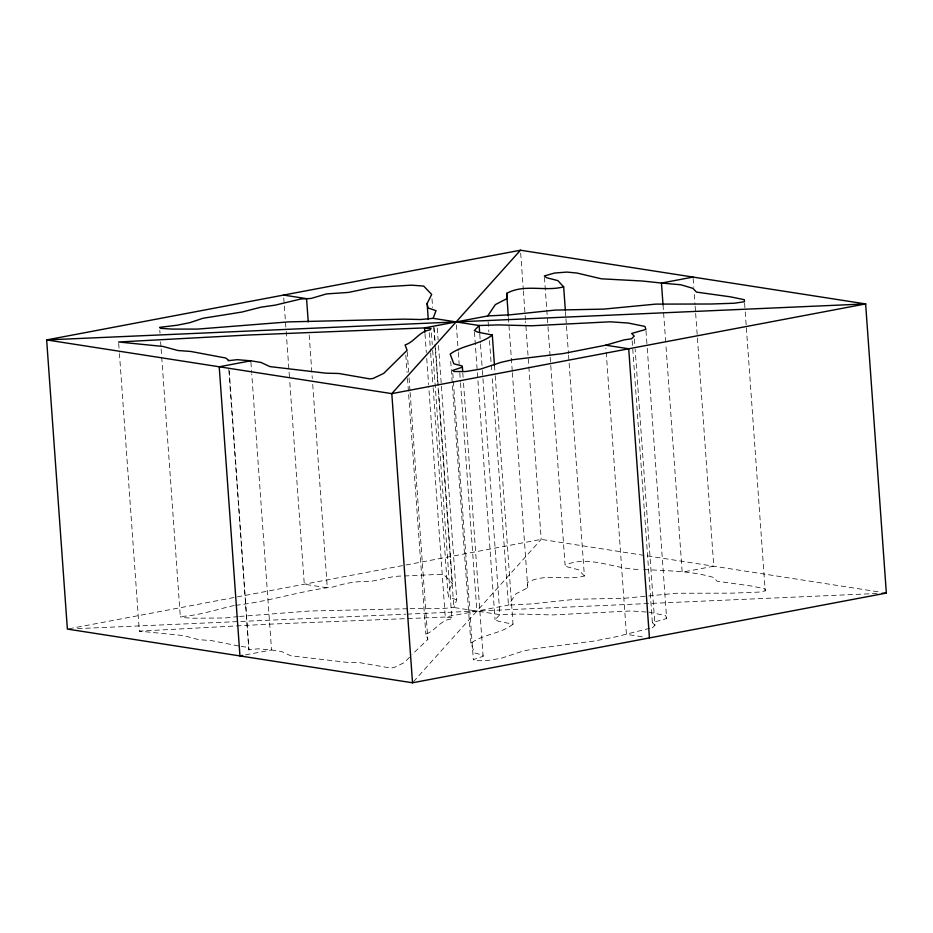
<?xml version="1.0" encoding="UTF-8"?>
<svg xmlns="http://www.w3.org/2000/svg" width="933" height="933" viewBox="0 0 933 933"><rect width="100%" height="100%" fill="white"/><g stroke="black" fill="none" stroke-linecap="round" stroke-linejoin="round"><path stroke-width="0.7" stroke-dasharray="4.67 3.5" d="M441.426 386.239L456.738 599.826L453.858 607.5L441.332 608.666L409.774 608.678M456.738 599.826L448.761 597.073L447.852 592.665L452.4 583.58L438.347 387.417M409.494 657.217L404.421 662.558L393.854 667.585L390.647 668.051L359.52 662.628L346.609 662.313L290.618 655.747L281.754 651.596L271.538 649.951L257.905 648.82L248.889 649.869L229.226 370.284M432.667 350.353L451.829 617.704L450.826 619.045C440.189 620.188 435.384 630.988 425.833 634.09L427.827 639.478L412.059 654.511M413.482 681.708L541.198 539.367L525.582 321.419M495.213 375.684L513.022 624.142L498.642 621.366L495.061 619.687L499.878 614.649L519.424 614.054L552.441 614.929L630.86 610.952L646.184 612.001M652.307 627.932L654.943 625.227L635.151 349.164M513.022 624.142C501.079 633.892 483.492 633.904 470.908 643.245L474.535 652.937L482.874 655.118L483.107 656.296L473.323 659.596L452.797 373.352M568.559 355.135L584.385 575.988C565.783 581.014 545.245 572.675 527.413 582.53L527.763 587.72L516.042 593.773L508.45 605.097L445.274 617.051L268.669 624.189L139.332 631.14L119.436 353.619M550.19 357.327L565.083 565.106C590.286 554.365 615.535 570.133 641.088 569.387M632.166 340.743L652.377 622.626L666.629 618.532L647.152 346.819M746.365 327.891L765.212 590.881L759.135 592.082L732.113 593.155L676.588 593.26L624.27 598.275L576.011 599.231L530.994 603.943L508.45 605.097L491.889 374.063M68.809 628.807L541.198 539.367L880.6 592.175M245.449 654.884L271.538 649.951L251.747 373.876M234.23 605.505C216.339 609.494 198.892 615.64 180.314 616.515L161.047 347.706M235.652 605.295C268.622 601.633 300.543 590.811 333.256 586.95C344.965 583.253 356.919 580.956 369.293 581.562C380.571 579.976 391.452 575.859 402.928 576.034M649.846 628.294L615.279 636.947L593.983 641.088L533.081 648.925L521.815 651.479L501.056 658.313L485.988 660.739L474.804 660.681L473.323 659.596M238.172 616.561L225.11 617.984L192.804 618.241L181.212 617.483L180.314 616.515M239.594 616.445L309.313 611.033L408.374 608.713M77.544 628.632L405.715 614.206M407.161 614.136L877.638 593.446M404.339 575.988L439.56 574.355L444.4 575.229L452.4 583.58M643.84 569.492C667.142 570.938 691.178 570.739 713.652 577.492L717.209 581.247L751.263 585.994L765.013 588.851L765.212 590.881M451.829 617.704L445.274 617.051L428.714 386.029M241.215 646.371L246.417 647.164L249.216 649.263M642.242 636.807L626.428 634.347L605.914 348.102M648.971 612.188L665.672 615.57L666.629 618.532M238.615 645.974L211.581 640.621L198.589 639.653L183.708 635.595L139.332 631.14M584.385 575.988L578.542 569.76L567.346 566.879L565.083 565.106M652.377 622.626L654.943 625.227M744.592 303.19L745.117 310.456M745.222 311.902L746.26 326.433M693.149 278.524L693.779 287.247M694.304 294.513L695.027 304.683M695.132 306.129L695.552 311.949M695.656 313.395L697.324 336.65M697.429 338.096L713.78 566.214L682.186 572.197L665.835 344.079M663.025 304.846L665.73 342.621M646.009 330.83L647.047 345.362M634.428 338.994L635.046 347.706M565.433 311.54L565.853 317.36M565.958 318.806L566.366 324.626M566.471 326.072L568.454 353.677M544.452 277.416L547.893 325.36M547.998 326.818L550.085 355.87M520.684 253.135L523.285 289.452M523.39 290.909L525.057 314.153M525.162 315.611L525.477 319.972M508.392 317.465L512.31 371.847M512.357 372.675L527.763 587.72M494.478 365.514L495.108 374.226M488.146 321.757L488.869 331.926M489.498 340.65L491.784 372.617M479.772 334.224L480.402 342.947M480.495 344.394L482.268 369.095M482.373 370.553L499.878 614.649L453.858 607.5L437.81 383.731M474.442 331.996L477.253 371.229M477.358 372.675L495.061 619.687M462.791 372.955L463.106 377.317M463.526 383.125L483.107 656.296M456.342 324.836L458.22 350.983M458.325 352.441L459.153 364.068M459.782 372.78L460.412 381.504M460.505 382.95L476.868 611.068M450.709 361.363L470.908 643.245M437.262 328.124L438.102 339.74M438.51 345.56L441.321 384.781M431.991 298.782L432.62 307.505M434.078 327.845L435.116 342.376M435.536 348.184L438.242 385.97M433.752 327.063L434.895 343.052M435 344.499L437.705 382.273M431.419 332.918L432.247 344.545M429.203 332.58L430.556 351.461M430.661 352.919L433.064 386.332M433.169 387.79L447.852 592.665M424.97 333.722L426.323 352.604M426.731 358.424L428.609 384.571M407.208 351.788L408.666 372.127M409.074 377.947L410.019 391.02M410.123 392.466L427.827 639.478M405.832 355.111L407.08 372.547M407.499 378.366L425.833 634.09M309.173 334.982L312.298 378.576M312.718 384.384L327.296 587.802L304.286 584.221L289.603 379.346M283.772 297.989L286.058 329.944M286.163 331.402L289.498 377.9M250.919 362.249L251.642 372.419M228.783 369.445L248.889 649.869M159.8 330.27L160.009 333.174M160.628 341.898L160.942 346.248M118.701 343.437L119.331 352.161"/><path stroke-width="1.4" d="M433.122 318.351L436.014 310.689L428.037 307.925L427.127 303.517L431.676 294.431L423.675 286.081L411.278 285.148L371.194 287.679L348.569 292.414L326.503 293.918L311.074 298.455L300.916 298.98L275.398 305.103L260.878 307.202L241.939 312.042L202.951 318.281L189.854 322.666L177.375 325.197L159.59 327.366L160.488 328.334L172.08 329.092L197.551 329.092L288.589 321.885L404.374 319.144L420.608 319.518L433.122 318.351L479.142 325.5L498.689 324.906L531.717 325.78L610.124 321.803L628.247 323.04L644.936 326.422L645.904 329.384L631.653 333.478L634.218 336.078L631.583 338.784L624.177 339.869L605.704 345.198L563.112 353.56L512.345 359.776L501.091 362.331L480.332 369.165L465.264 371.591L454.068 371.532L452.587 370.448L462.383 367.147L462.15 365.969L453.811 363.788L450.184 354.097C462.768 344.755 480.355 344.744 492.297 334.994L477.918 332.218L474.337 330.539L479.142 325.5L479.667 332.766M424.865 332.265L424.55 327.903L431.104 328.556L430.101 329.897C419.453 331.04 414.66 341.84 405.097 344.942L407.103 350.33L383.685 373.41L373.13 378.436L369.923 378.903L338.796 373.48L325.885 373.177L269.894 366.599L261.03 362.447L250.814 360.803L237.18 359.671L228.165 360.721L228.492 360.115L225.693 358.015L190.857 351.473L177.865 350.505L162.983 346.446L118.596 341.991L247.945 335.04L424.55 327.903L487.726 315.949L495.318 304.625L507.039 298.572L506.689 293.382C524.521 283.527 545.059 291.866 563.66 286.839L565.328 310.094M520.474 250.219L391.802 393.633L412.526 682.781L886.35 593.073L865.626 303.925L520.474 250.219L46.65 339.927L67.374 629.075L412.526 682.781M250.814 360.803L219.22 366.786L239.956 655.922L242.697 655.409M693.044 277.078L661.462 283.049L642.394 281.02L601.423 278.815L576.921 273.031L566.867 272.086L554.505 273.042L544.347 275.958L546.621 277.731L557.817 280.611L563.66 286.839M487.726 315.949L510.269 314.794L555.287 310.083L603.546 309.126L655.864 304.111L711.389 304.006L734.294 303.225L744.487 301.732L744.289 299.703L730.539 296.846L696.485 292.099L692.927 288.344L680.868 284.787L661.462 283.049L663.025 304.846M881.988 593.26L886.35 593.073M283.562 295.073L306.572 298.653L308.24 321.908M605.704 345.198L628.714 348.779L649.438 637.927M506.689 293.382L508.287 316.007M492.297 334.994L494.478 365.514M462.383 367.147L462.698 371.509M427.127 303.517L428.27 319.494M865.626 303.925L391.802 393.633L46.65 339.927L865.626 303.925"/></g></svg>
